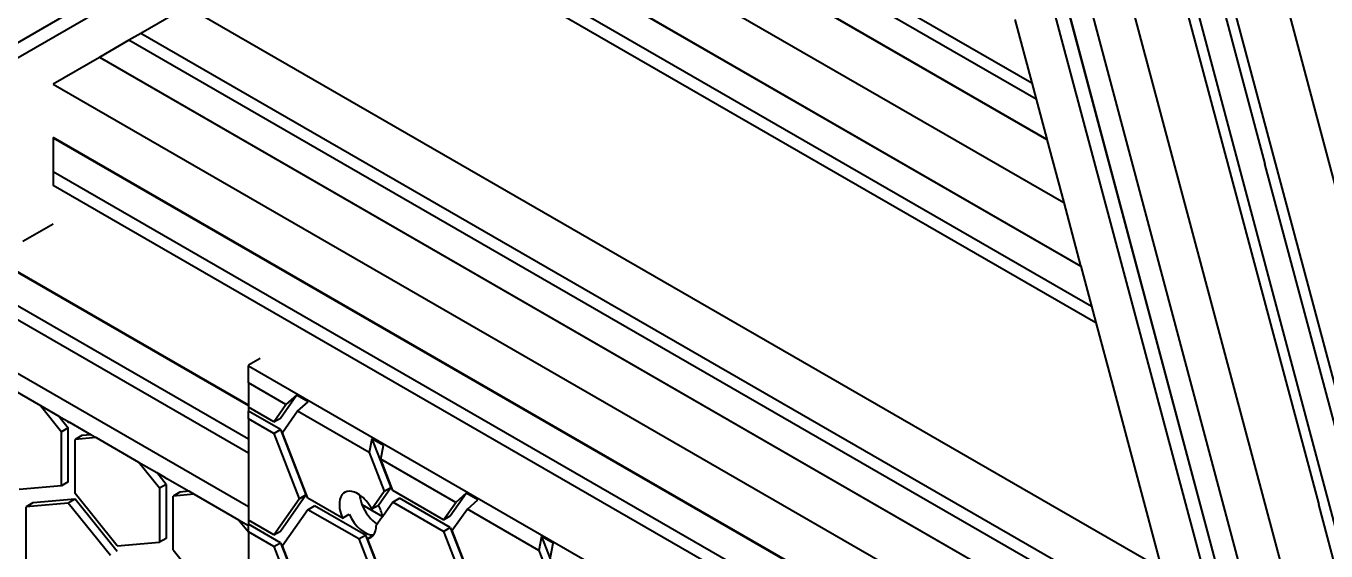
# Model space of a CAD drawing. Header units: millimetres. Extents: x 15 to 415, y 5 to 292.
# Drawn here: x 298.18 to 315.3, y 70.17 to 77.09 of the extents above; entities that cross this region are included whole.
import ezdxf

# ---------------------------------------------------------------- set-up
doc = ezdxf.new("R2010")
doc.units = ezdxf.units.MM
doc.layers.add('Geometries', color=7, linetype='Continuous')

msp = doc.modelspace()

# ---------------------------------------------------------------- linework, layer by layer
at = {"layer": 'Geometries', "linetype": 'Continuous', "lineweight": 40}
for p, q in [((316.9937, 66.4451), (299.2189, 133.098)), ((317.0907, 64.2423), (298.794, 132.8526)), ((316.3039, 64.0211), (298.061, 132.4295)), ((315.2939, 64.6137), (298.7328, 126.7155)), ((298.8652, 126.1933), (315.2857, 64.6184)), ((315.0703, 64.7378), (298.7061, 126.1014)), ((315.6519, 64.407), (299.2221, 126.0164)), ((311.5178, 89.618), (315.4977, 74.6938)), ((293.5815, 86.6429), (311.4273, 76.3396)), ((311.4852, 76.1225), (293.5815, 86.4592)), ((293.5815, 86.0154), (311.6251, 75.5979)), ((293.5815, 86.0101), (311.6267, 75.5917)), ((293.5815, 85.3059), (311.8487, 74.7593)), ((293.5815, 84.6017), (312.0707, 73.9269)), ((293.5815, 84.5964), (312.0723, 73.9207)), ((312.0201, 84.5582), (314.4965, 75.2718)), ((311.546, 84.5017), (315.2052, 70.7802)), ((293.5815, 84.1526), (312.2122, 73.3961)), ((293.5815, 83.9689), (312.2701, 73.179)), ((297.2479, 76.3927), (300.1943, 78.0939)), ((300.3269, 77.9663), (297.3181, 76.2292)), ((300.2385, 77.3029), (299.6983, 76.991)), ((300.2733, 77.3632), (313.1345, 69.9378)), ((311.2053, 77.172), (311.4273, 76.3396)), ((299.5392, 76.8992), (299.1548, 76.6772)), ((299.6983, 76.991), (299.5392, 76.8992)), ((313.4144, 68.8883), (299.5392, 76.8992)), ((313.3565, 69.1055), (299.6983, 76.991)), ((299.1503, 76.6746), (298.5408, 76.3228)), ((299.1548, 76.6772), (299.1503, 76.6746)), ((313.5559, 68.3575), (299.1503, 76.6746)), ((299.1548, 76.6772), (313.5543, 68.3637)), ((311.4273, 76.3396), (311.4852, 76.1225)), ((298.5404, 76.3225), (313.764, 67.5331)), ((298.5408, 76.3228), (298.5408, 76.3227)), ((311.4852, 76.1225), (311.6251, 75.5979)), ((298.5408, 75.618), (298.5404, 75.6183)), ((313.986, 66.7008), (298.5408, 75.618)), ((298.5408, 75.618), (298.5408, 75.6128)), ((298.5408, 75.6128), (298.5408, 75.1689)), ((298.5408, 75.6128), (314.0015, 66.6865)), ((311.6251, 75.5979), (311.6267, 75.5917)), ((311.6267, 75.5917), (311.8487, 74.7593)), ((298.5408, 75.1689), (314.1414, 66.1619)), ((298.5408, 75.1689), (298.5408, 74.9857)), ((316.8243, 66.5428), (314.4965, 75.2718)), ((314.1854, 65.9528), (298.5404, 74.9855)), ((311.8487, 74.7593), (312.0707, 73.9269)), ((298.1434, 74.2501), (298.5404, 74.4811)), ((297.7686, 74.0174), (301.1126, 72.0867)), ((301.1126, 72.0919), (297.7731, 74.02)), ((301.1126, 71.6429), (297.3919, 73.791)), ((312.0707, 73.9269), (312.0723, 73.9207)), ((312.0723, 73.9207), (312.2122, 73.3961)), ((301.1126, 71.4592), (297.2499, 73.6893)), ((296.64, 73.3372), (301.1126, 70.7549)), ((312.2122, 73.3961), (312.2701, 73.179)), ((312.2701, 73.179), (312.4921, 72.3466)), ((301.2674, 72.7069), (301.1126, 72.6176)), ((301.1126, 72.6176), (301.1126, 72.6074)), ((301.1126, 72.3828), (301.1126, 72.6074)), ((301.1126, 72.6074), (316.1348, 63.9343)), ((297.8175, 72.4074), (298.3751, 72.0854)), ((301.6076, 72.0971), (301.1126, 72.3828)), ((301.1126, 72.3828), (301.1126, 72.0919)), ((312.4921, 72.3466), (313.1345, 69.9378)), ((298.3751, 72.0854), (298.6532, 71.7389)), ((298.3751, 72.0854), (298.6161, 71.9463)), ((301.1126, 72.0919), (301.1126, 72.0867)), ((301.1126, 72.0867), (301.1126, 72.0629)), ((301.4476, 71.8695), (301.1126, 72.0629)), ((301.1126, 72.0629), (301.1126, 72.0119)), ((301.4476, 71.8695), (301.6076, 72.0971)), ((301.536, 71.9205), (301.747, 72.2207)), ((301.747, 72.2207), (301.6076, 72.0971)), ((301.9002, 72.1323), (301.747, 72.2207)), ((301.7607, 72.0086), (301.9002, 72.1323)), ((298.6161, 71.9463), (298.7415, 71.7899)), ((298.6161, 71.9463), (298.7278, 71.8818)), ((301.536, 71.7674), (301.1126, 72.0119)), ((301.1126, 71.9098), (301.1126, 72.0119)), ((301.1126, 71.9098), (301.1126, 71.6429)), ((301.4476, 71.7164), (301.1126, 71.9098)), ((301.4476, 71.8695), (301.536, 71.9205)), ((301.7607, 72.0086), (301.5625, 71.7267)), ((302.7013, 71.4656), (301.7607, 72.0086)), ((298.7415, 71.7899), (298.6532, 71.7389)), ((298.6532, 71.028), (298.6532, 71.7389)), ((298.7278, 71.8818), (298.7415, 71.8647)), ((298.7278, 71.8818), (298.7553, 71.8659)), ((298.7415, 71.8647), (298.7553, 71.8659)), ((298.7415, 71.079), (298.7415, 71.7899)), ((298.7553, 71.8659), (299.0438, 71.6994)), ((301.4476, 71.7164), (301.536, 71.7674)), ((301.536, 71.7674), (301.8703, 70.906)), ((301.8968, 70.8652), (301.5625, 71.7267)), ((298.9183, 71.6879), (298.8299, 71.6368)), ((299.108, 71.6623), (298.8299, 71.6368)), ((298.8299, 70.9259), (298.8299, 71.6368)), ((299.0438, 71.6994), (298.9183, 71.6879)), ((299.0438, 71.6994), (299.108, 71.6623)), ((299.108, 71.6623), (299.6656, 71.3404)), ((301.1126, 71.6429), (301.1126, 71.4592)), ((301.4476, 71.7164), (301.7819, 70.8549)), ((302.7386, 71.6482), (302.7013, 71.4656)), ((302.7386, 71.6482), (302.9879, 71.0058)), ((302.8917, 71.5598), (302.7386, 71.6482)), ((302.8544, 71.3772), (302.8917, 71.5598)), ((301.1126, 71.4592), (301.1126, 70.7549)), ((302.7013, 71.4656), (302.8995, 70.9547)), ((303.8428, 70.8066), (302.8544, 71.3772)), ((303.0143, 70.965), (302.8544, 71.3772)), ((299.9436, 70.9939), (299.6656, 71.3404)), ((299.6656, 71.3404), (299.9066, 71.2012)), ((298.7415, 71.079), (298.6532, 71.028)), ((300.032, 71.0449), (299.9066, 71.2012)), ((299.9066, 71.2012), (300.0183, 71.1367)), ((300.032, 71.0449), (299.9436, 70.9939)), ((300.0183, 71.1367), (300.0458, 71.1209)), ((300.032, 71.1196), (300.0183, 71.1367)), ((300.0458, 71.1209), (300.032, 71.1196)), ((300.032, 71.0449), (300.032, 70.3339)), ((300.0458, 71.1209), (300.3342, 70.9543)), ((298.6532, 71.028), (298.0963, 70.9788)), ((299.3868, 70.2338), (298.8299, 70.9259)), ((299.9436, 70.9939), (299.9436, 70.2829)), ((300.2088, 70.9428), (300.1204, 70.8918)), ((300.3984, 70.9173), (300.1204, 70.8918)), ((300.1204, 70.1808), (300.1204, 70.8918)), ((300.3342, 70.9543), (300.2088, 70.9428)), ((300.3342, 70.9543), (300.3984, 70.9173)), ((300.3984, 70.9173), (300.9838, 70.5793)), ((301.536, 70.4304), (301.8703, 70.906)), ((301.7819, 70.8549), (301.8703, 70.906)), ((302.352, 70.6024), (301.8968, 70.8652)), ((302.7362, 70.7224), (302.8995, 70.9547)), ((302.8246, 70.7735), (302.9879, 71.0058)), ((302.8995, 70.9547), (302.9879, 71.0058)), ((303.6828, 70.579), (303.0143, 70.965)), ((303.0143, 70.8119), (303.1027, 70.8629)), ((303.7712, 70.477), (303.1027, 70.8629)), ((303.7712, 70.6301), (303.9822, 70.9302)), ((303.9822, 70.9302), (303.8428, 70.8066)), ((304.1353, 70.8418), (303.9822, 70.9302)), ((298.2731, 70.8021), (298.1847, 70.751)), ((298.7415, 70.8001), (298.1847, 70.751)), ((298.1847, 69.9989), (298.1847, 70.751)), ((298.8299, 70.8512), (298.2731, 70.8021)), ((298.8299, 70.8512), (298.7415, 70.8001)), ((299.2984, 70.108), (298.7415, 70.8001)), ((299.3868, 70.1591), (298.8299, 70.8512)), ((301.1126, 70.7549), (301.1126, 70.5728)), ((301.4476, 70.3794), (301.7819, 70.8549)), ((301.8968, 70.7121), (301.5625, 70.2365)), ((301.8968, 70.7121), (301.9852, 70.7631)), ((302.5653, 70.3261), (301.8968, 70.7121)), ((302.6536, 70.3772), (301.9852, 70.7631)), ((302.6071, 70.78), (302.8783, 70.6235)), ((302.7362, 70.7224), (302.8246, 70.7735)), ((303.0143, 70.8119), (302.8808, 70.622)), ((303.6828, 70.4259), (303.0143, 70.8119)), ((303.6828, 70.579), (303.8428, 70.8066)), ((303.9959, 70.7182), (303.7977, 70.4362)), ((303.9959, 70.7182), (304.1353, 70.8418)), ((304.9365, 70.1751), (303.9959, 70.7182)), ((316.3767, 66.3872), (315.2052, 70.7802)), ((300.9838, 70.5793), (301.1126, 70.5049)), ((300.9838, 70.5793), (301.1126, 70.4187)), ((301.1126, 70.5728), (301.1126, 70.5218)), ((301.4476, 70.3794), (301.1126, 70.5728)), ((301.536, 70.2773), (301.1126, 70.5218)), ((301.1126, 70.5049), (301.1126, 70.5218)), ((302.352, 70.6024), (302.4404, 70.6534)), ((302.8095, 70.5205), (302.7968, 70.5024)), ((302.858, 70.5894), (302.8095, 70.5205)), ((302.879, 70.6194), (302.858, 70.5894)), ((302.8808, 70.622), (302.879, 70.6194)), ((303.6828, 70.579), (303.7712, 70.6301)), ((301.1126, 70.4197), (301.1126, 70.5049)), ((301.4476, 70.2263), (301.1126, 70.4197)), ((301.1126, 70.4197), (301.1126, 70.4187)), ((301.1126, 70.4187), (301.1126, 69.5087)), ((301.4476, 70.3794), (301.536, 70.4304)), ((302.5653, 70.3261), (302.6536, 70.3772)), ((302.6536, 70.3772), (302.9879, 69.5157)), ((302.6825, 70.3301), (302.7598, 70.3747)), ((303.6828, 70.4259), (303.7712, 70.477)), ((303.6828, 70.4259), (304.0171, 69.5645)), ((303.7712, 70.477), (304.1055, 69.6155)), ((304.1319, 69.5747), (303.7977, 70.4362)), ((304.9738, 70.3577), (304.9365, 70.1751)), ((305.1269, 70.2693), (304.9738, 70.3577)), ((304.9738, 70.3577), (305.2231, 69.7153)), ((299.3868, 70.2338), (299.9436, 70.2829)), ((300.032, 70.3339), (299.9436, 70.2829)), ((300.1204, 70.1808), (300.6773, 69.4887)), ((301.4476, 70.2263), (301.536, 70.2773)), ((301.4476, 70.2263), (301.7819, 69.3648)), ((301.536, 70.2773), (301.8703, 69.4158)), ((301.8968, 69.3751), (301.5625, 70.2365)), ((302.5653, 70.3261), (302.8995, 69.4646)), ((303.0143, 69.4749), (302.6825, 70.3301)), ((305.0895, 70.0868), (305.1269, 70.2693)), ((304.9365, 70.1751), (305.1347, 69.6643))]:
    msp.add_line(p, q, dxfattribs=at)
for centre, start_param, end_param in [((302.5537, 70.6425), 5.402164, 7.6604613), ((302.5537, 70.6425), 4.6483207, 5.402164), ((302.8189, 70.7956), 0.8810213, 1.2985563), ((302.8189, 70.7956), 1.2985563, 2.3176976), ((302.6421, 70.6935), 4.1655899, 4.6483207), ((302.6421, 70.6935), 1.377276, 2.8815418), ((302.6421, 70.6935), 4.1522031, 4.1655899), ((302.5537, 70.6425), 2.9147246, 3.3684607), ((302.5537, 70.6425), 3.3684607, 3.4016436), ((302.5537, 70.6425), 3.4016436, 3.9278431)]:
    msp.add_ellipse(centre, major_axis=(-0.1719, 0.2977), ratio=0.5773503, start_param=start_param, end_param=end_param, dxfattribs=at)

doc.saveas('drawing.dxf')
